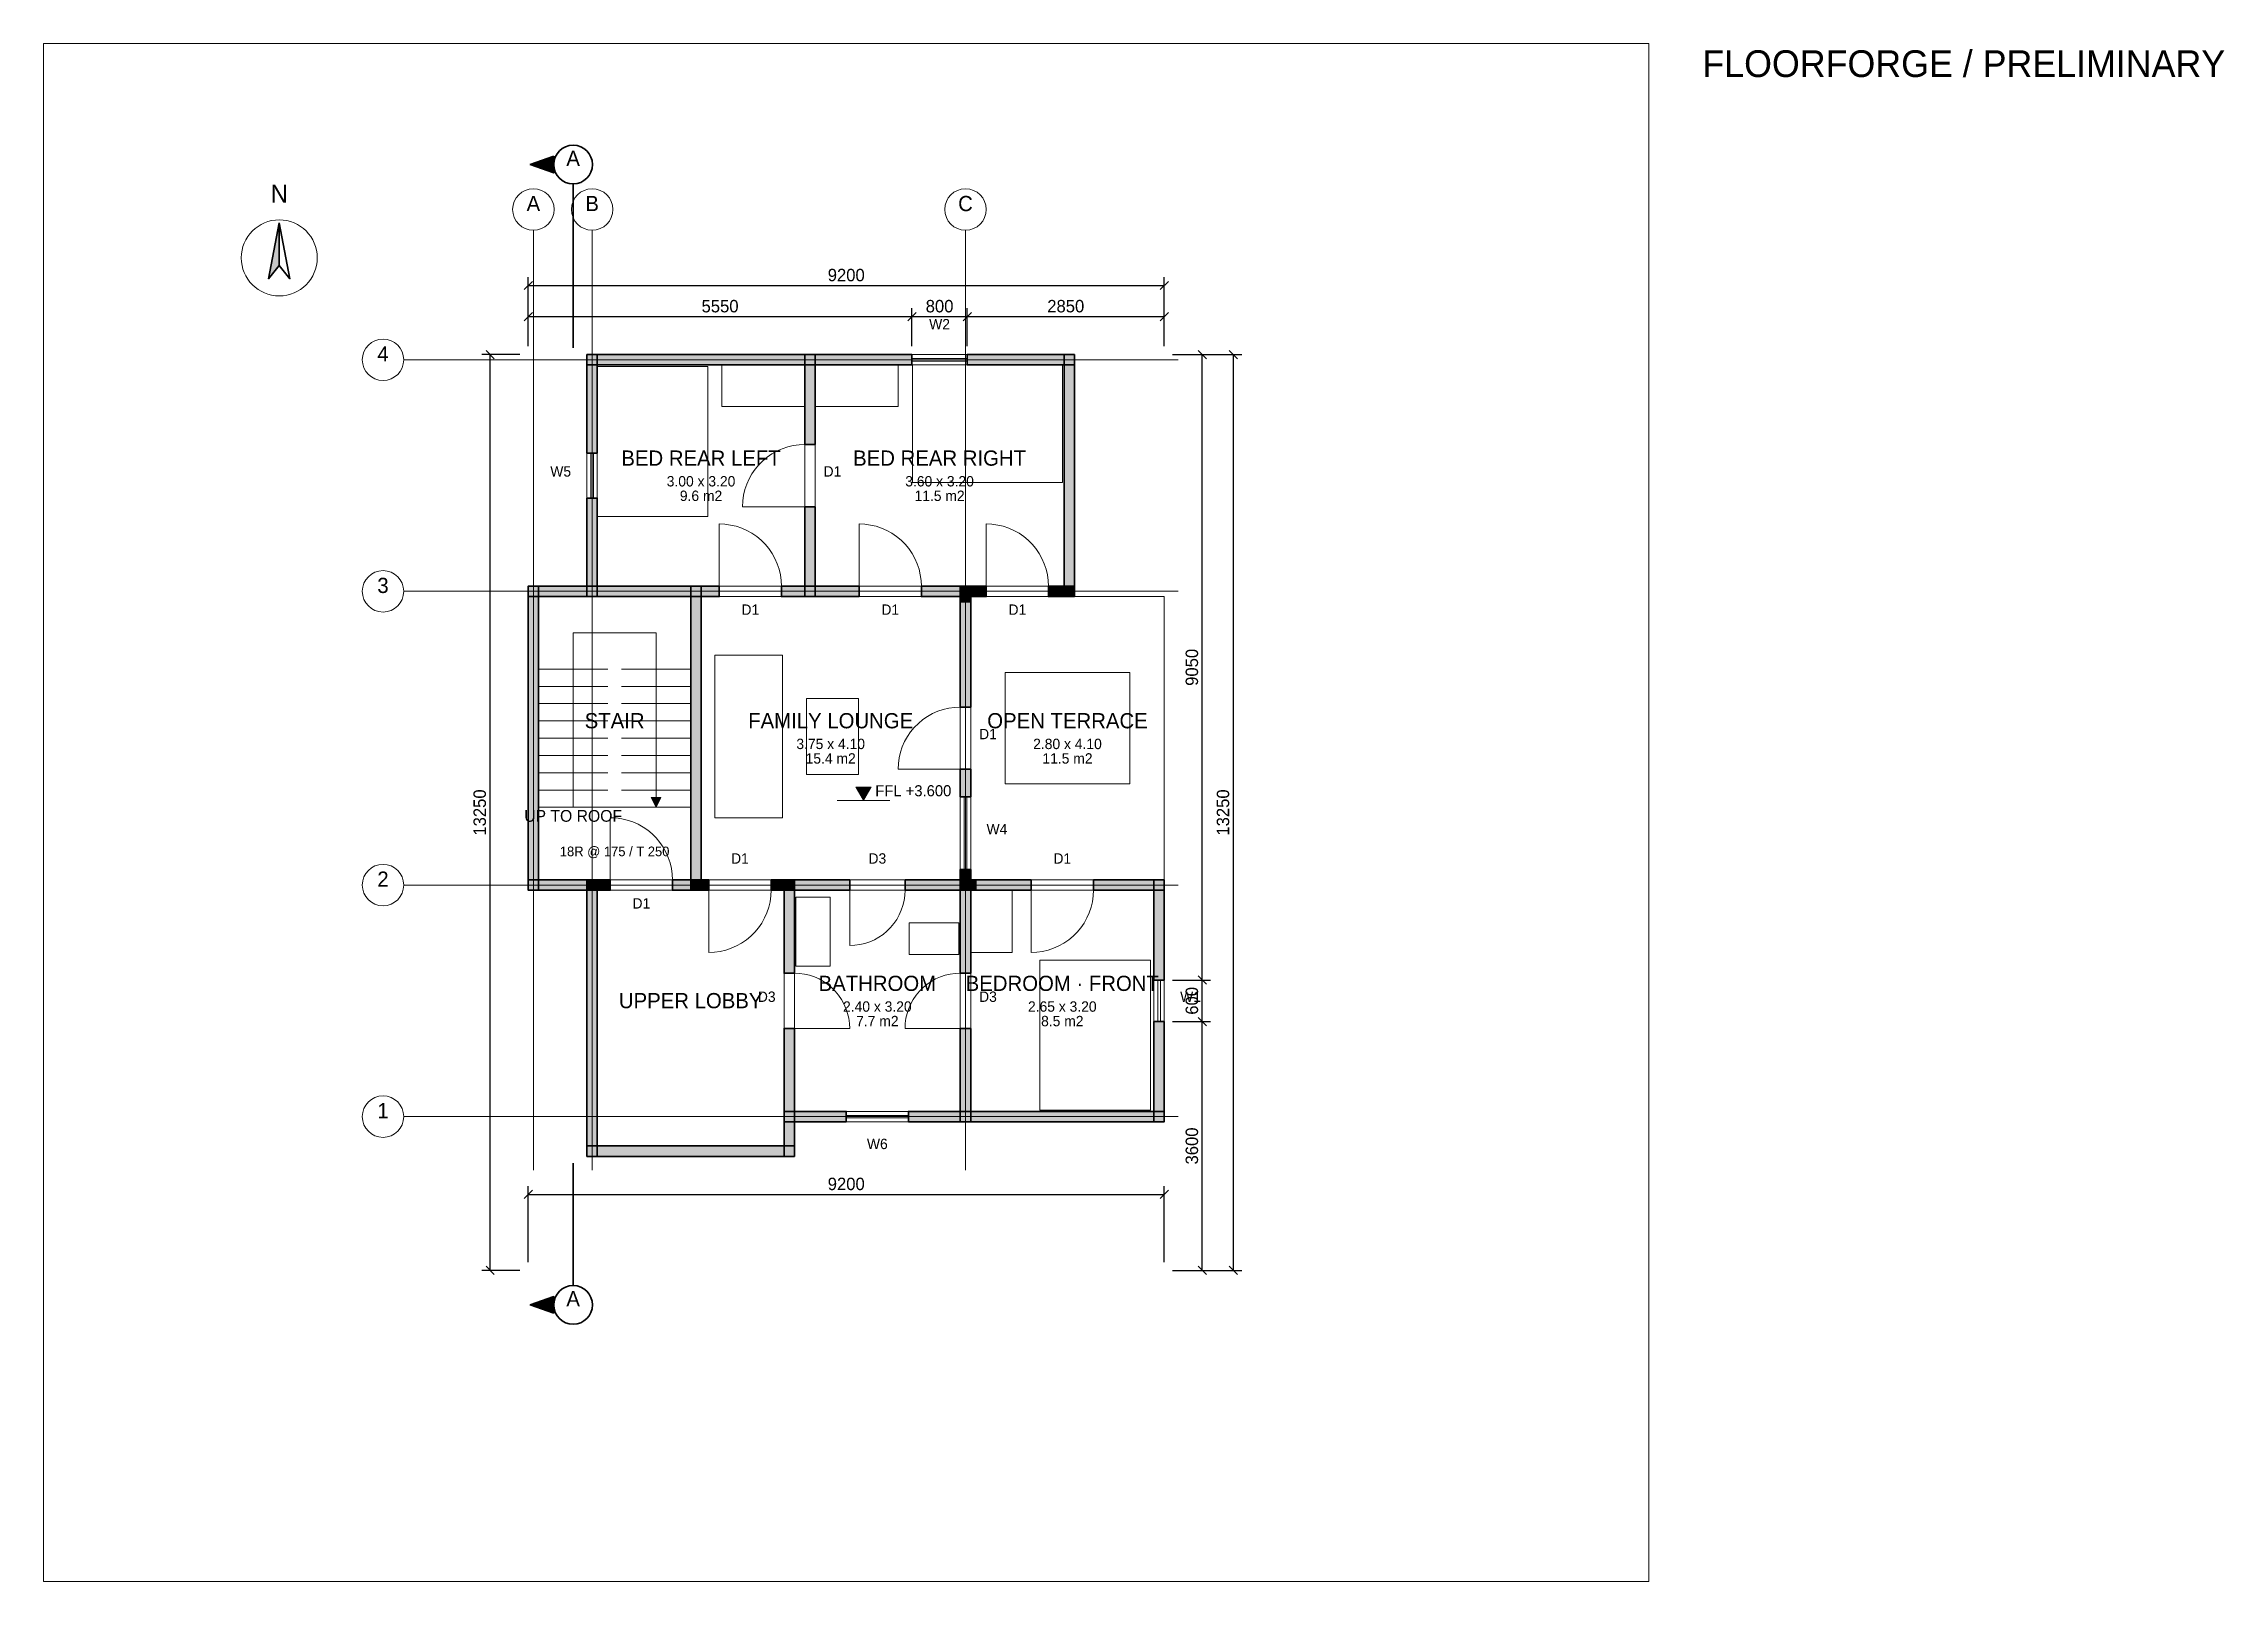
# Paper-space layout 'FLOOR-1' of a CAD drawing. Header units: millimetres. Extents: x 20 to 346, y 30 to 260.
# The model-space entities are those that its viewports show. They can reach past a viewport. Long polylines and large blocks are cut down to what shows.
import ezdxf
from ezdxf.enums import TextEntityAlignment as Align

# ---------------------------------------------------------------- set-up
doc = ezdxf.new("R2010")
doc.units = ezdxf.units.MM
for name, color, linetype, lineweight in [('A-ANNO', 7, 'Continuous', 18), ('A-DIMS', 7, 'Continuous', 13), ('A-DOOR', 3, 'Continuous', 18), ('A-FLOR', 8, 'Continuous', 13), ('A-FURN', 8, 'Continuous', 13), ('A-GRID', 8, 'Continuous', 13), ('A-LEVL', 7, 'Continuous', 13), ('A-SECT', 1, 'Continuous', 35), ('A-STAIR', 7, 'Continuous', 18), ('A-TAGS', 1, 'Continuous', 13), ('A-WALL', 7, 'Continuous', 35), ('A-WIND', 4, 'Continuous', 18)]:
    doc.layers.add(name, color=color, linetype=linetype, lineweight=lineweight)
doc.dimstyles.new('FF-ARCH', dxfattribs={"dimtxt": 180, "dimasz": 90, "dimexe": 120, "dimexo": 120, "dimgap": 60, "dimtad": 1, "dimdec": 0, "dimtsz": 60, "dimcen": 2.5, "dimazin": 3, "dimtfac": 1, "dimtmove": 0, "dimatfit": 3})

msp = doc.modelspace()

# ---------------------------------------------------------------- hatches: boundary and pattern name
at = {"layer": 'A-LEVL'}
msp.add_hatch(color=7, dxfattribs=at).paths.add_polyline_path([(25940, 6990), (26160, 6990), (26050, 6800)])
at = {"layer": 'A-SECT'}
for points in [[(21570, 16120), (21230, 16000), (21570, 15880)], [(21570, -620), (21230, -500), (21570, -380)]]:
    msp.add_hatch(color=7, dxfattribs=at).paths.add_polyline_path(points)
at = {"layer": 'A-STAIR'}
msp.add_hatch(color=7, dxfattribs=at).paths.add_polyline_path([(22980, 6840), (23120, 6840), (23050, 6700)])
at = {"layer": 'A-WALL'}
for points in [[(17600, 15156), (17446, 14347.5), (17600, 14540)], [(22050, 13250), (22200, 13250), (22200, 11825), (22050, 11825), (22050, 13175), (22050, 13250)], [(25275, 13250), (25350, 13250), (25350, 13100), (22125, 13100), (22050, 13100), (22050, 13250), (25275, 13250)], [(25200, 13250), (25350, 13250), (25350, 11950), (25200, 11950), (25200, 13175), (25200, 13250)], [(25275, 13100), (25200, 13100), (25200, 13250), (26750, 13250), (26750, 13100), (25275, 13100)], [(29100, 13250), (29100, 13100), (27550, 13100), (27550, 13250), (29025, 13250), (29100, 13250)], [(28950, 13175), (28950, 13250), (29100, 13250), (29100, 9825), (29100, 9750), (28950, 9750), (28950, 13175)], [(22200, 9825), (22200, 9750), (22050, 9750), (22050, 11175), (22200, 11175), (22200, 9825)], [(25350, 9825), (25350, 9750), (25200, 9750), (25200, 11050), (25350, 11050), (25350, 9825)], [(21200, 9825), (21200, 9900), (21350, 9900), (21350, 5575), (21350, 5500), (21200, 5500), (21200, 9825)], [(22125, 9900), (22200, 9900), (22200, 9750), (21275, 9750), (21200, 9750), (21200, 9900), (22125, 9900)], [(23625, 9900), (23700, 9900), (23700, 9750), (22125, 9750), (22050, 9750), (22050, 9900), (23625, 9900)], [(23550, 9825), (23550, 9900), (23700, 9900), (23700, 5575), (23700, 5500), (23550, 5500), (23550, 9825)], [(23625, 9750), (23550, 9750), (23550, 9900), (23963, 9900), (23963, 9750), (23625, 9750)], [(25350, 9900), (25350, 9750), (24863, 9750), (24863, 9900), (25275, 9900), (25350, 9900)], [(25275, 9750), (25200, 9750), (25200, 9900), (25987, 9900), (25987, 9750), (25275, 9750)], [(27600, 9900), (27600, 9750), (26887, 9750), (26887, 9900), (27525, 9900), (27600, 9900)], [(27450, 9825), (27450, 9900), (27600, 9900), (27600, 9750), (27600, 9675), (27450, 9675), (27450, 9825)], [(27600, 9900), (27675, 9900), (27675, 9750), (27525, 9750), (27450, 9750), (27450, 9900), (27600, 9900)], [(27600, 9825), (27600, 8150), (27450, 8150), (27450, 9750), (27450, 9825), (27600, 9825)], [(27600, 9750), (27525, 9750), (27525, 9900), (27825, 9900), (27825, 9750), (27600, 9750)], [(29100, 9900), (29100, 9750), (28725, 9750), (28725, 9900), (29025, 9900), (29100, 9900)], [(27600, 6850), (27450, 6850), (27450, 7250), (27600, 7250), (27600, 6850)], [(27600, 5575), (27450, 5575), (27450, 5800), (27600, 5800), (27600, 5650), (27600, 5575)], [(27450, 5650), (27450, 5725), (27600, 5725), (27600, 5575), (27600, 5500), (27450, 5500), (27450, 5650)], [(22125, 5650), (22200, 5650), (22200, 5500), (21275, 5500), (21200, 5500), (21200, 5650), (22125, 5650)], [(22050, 5575), (22050, 5650), (22200, 5650), (22200, 1725), (22200, 1650), (22050, 1650), (22050, 5575)], [(22125, 5500), (22050, 5500), (22050, 5650), (22387, 5650), (22387, 5500), (22125, 5500)], [(23700, 5650), (23700, 5500), (23287, 5500), (23287, 5650), (23625, 5650), (23700, 5650)], [(23625, 5500), (23550, 5500), (23550, 5650), (23813, 5650), (23813, 5500), (23625, 5500)], [(25050, 5650), (25050, 5500), (24713, 5500), (24713, 5650), (24975, 5650), (25050, 5650)], [(24900, 5650), (25050, 5650), (25050, 4300), (24900, 4300), (24900, 5575), (24900, 5650)], [(24975, 5500), (24900, 5500), (24900, 5650), (25850, 5650), (25850, 5500), (24975, 5500)], [(27600, 5650), (27600, 5500), (26650, 5500), (26650, 5650), (27525, 5650), (27600, 5650)], [(27450, 5650), (27600, 5650), (27600, 4300), (27450, 4300), (27450, 5575), (27450, 5650)], [(27600, 5650), (27675, 5650), (27675, 5500), (27525, 5500), (27450, 5500), (27450, 5650), (27600, 5650)], [(27600, 5500), (27525, 5500), (27525, 5650), (28475, 5650), (28475, 5500), (27600, 5500)], [(30400, 5650), (30400, 5500), (29375, 5500), (29375, 5650), (30325, 5650), (30400, 5650)], [(30250, 5650), (30400, 5650), (30400, 4200), (30250, 4200), (30250, 5575), (30250, 5650)], [(25050, 2225), (25050, 2150), (24900, 2150), (24900, 3500), (25050, 3500), (25050, 2225)], [(27600, 2225), (27600, 2150), (27450, 2150), (27450, 3500), (27600, 3500), (27600, 2225)], [(30400, 2225), (30400, 2150), (30250, 2150), (30250, 3600), (30400, 3600), (30400, 2225)], [(24900, 2225), (24900, 2300), (25050, 2300), (25050, 1725), (25050, 1650), (24900, 1650), (24900, 2225)], [(24975, 2150), (24900, 2150), (24900, 2300), (25800, 2300), (25800, 2150), (24975, 2150)], [(27600, 2300), (27600, 2150), (26700, 2150), (26700, 2300), (27525, 2300), (27600, 2300)], [(30325, 2300), (30400, 2300), (30400, 2150), (27525, 2150), (27450, 2150), (27450, 2300), (30325, 2300)], [(24975, 1800), (25050, 1800), (25050, 1650), (22125, 1650), (22050, 1650), (22050, 1800), (24975, 1800)]]:
    msp.add_hatch(color=7, dxfattribs=at).paths.add_polyline_path(points)

# ---------------------------------------------------------------- linework, layer by layer
at = {"layer": 'A-ANNO'}
msp.add_circle((17600, 14650), 550, dxfattribs=at)
at = {"layer": 'A-DOOR'}
for p, q in [((25200, 11050), (24300, 11050)), ((23963, 9900), (23963, 10800)), ((25987, 9900), (25987, 10800)), ((27825, 9900), (27825, 10800)), ((27450, 7250), (26550, 7250)), ((22387, 5650), (22387, 6550)), ((23813, 5500), (23813, 4600)), ((25850, 5500), (25850, 4700)), ((28475, 5500), (28475, 4600)), ((25050, 3500), (25850, 3500)), ((27450, 3500), (26650, 3500))]:
    msp.add_line(p, q, dxfattribs=at)
for points in [[(25200, 11950), (25117, 11946.2), (25034.6, 11934.7), (24953.7, 11915.6), (24874.9, 11889.2), (24798.8, 11855.6), (24726.2, 11815.2), (24657.6, 11768.2), (24593.7, 11715.1), (24534.9, 11656.3), (24481.8, 11592.4), (24434.8, 11523.8), (24394.4, 11451.2), (24360.8, 11375.1), (24334.4, 11296.3), (24315.3, 11215.4), (24303.8, 11133), (24300, 11050)], [(24863, 9900), (24859.2, 9983), (24847.7, 10065.4), (24828.6, 10146.3), (24802.2, 10225.1), (24768.6, 10301.2), (24728.2, 10373.8), (24681.2, 10442.4), (24628.1, 10506.3), (24569.3, 10565.1), (24505.4, 10618.2), (24436.8, 10665.2), (24364.2, 10705.6), (24288.1, 10739.2), (24209.3, 10765.6), (24128.4, 10784.7), (24046, 10796.2), (23963, 10800)], [(26887, 9900), (26883.2, 9983), (26871.7, 10065.4), (26852.6, 10146.3), (26826.2, 10225.1), (26792.6, 10301.2), (26752.2, 10373.8), (26705.2, 10442.4), (26652.1, 10506.3), (26593.3, 10565.1), (26529.4, 10618.2), (26460.8, 10665.2), (26388.2, 10705.6), (26312.1, 10739.2), (26233.3, 10765.6), (26152.4, 10784.7), (26070, 10796.2), (25987, 10800)], [(28725, 9900), (28721.2, 9983), (28709.7, 10065.4), (28690.6, 10146.3), (28664.2, 10225.1), (28630.6, 10301.2), (28590.2, 10373.8), (28543.2, 10442.4), (28490.1, 10506.3), (28431.3, 10565.1), (28367.4, 10618.2), (28298.8, 10665.2), (28226.2, 10705.6), (28150.1, 10739.2), (28071.3, 10765.6), (27990.4, 10784.7), (27908, 10796.2), (27825, 10800)], [(27450, 8150), (27367, 8146.2), (27284.6, 8134.7), (27203.7, 8115.6), (27124.9, 8089.2), (27048.8, 8055.6), (26976.2, 8015.2), (26907.6, 7968.2), (26843.7, 7915.1), (26784.9, 7856.3), (26731.8, 7792.4), (26684.8, 7723.8), (26644.4, 7651.2), (26610.8, 7575.1), (26584.4, 7496.3), (26565.3, 7415.4), (26553.8, 7333), (26550, 7250)], [(23287, 5650), (23283.2, 5733), (23271.7, 5815.4), (23252.6, 5896.3), (23226.2, 5975.1), (23192.6, 6051.2), (23152.2, 6123.8), (23105.2, 6192.4), (23052.1, 6256.3), (22993.3, 6315.1), (22929.4, 6368.2), (22860.8, 6415.2), (22788.2, 6455.6), (22712.1, 6489.2), (22633.3, 6515.6), (22552.4, 6534.7), (22470, 6546.2), (22387, 6550)], [(24713, 5500), (24709.2, 5417), (24697.7, 5334.6), (24678.6, 5253.7), (24652.2, 5174.9), (24618.6, 5098.8), (24578.2, 5026.2), (24531.2, 4957.6), (24478.1, 4893.7), (24419.3, 4834.9), (24355.4, 4781.8), (24286.8, 4734.8), (24214.2, 4694.4), (24138.1, 4660.8), (24059.3, 4634.4), (23978.4, 4615.3), (23896, 4603.8), (23813, 4600)], [(26650, 5500), (26646.6, 5426.2), (26636.4, 5353), (26619.5, 5281.1), (26596, 5211), (26566.1, 5143.4), (26530.2, 5078.9), (26488.4, 5017.9), (26441.2, 4961), (26389, 4908.8), (26332.1, 4861.6), (26271.1, 4819.8), (26206.6, 4783.9), (26139, 4754), (26068.9, 4730.5), (25997, 4713.6), (25923.8, 4703.4), (25850, 4700)], [(29375, 5500), (29371.2, 5417), (29359.7, 5334.6), (29340.6, 5253.7), (29314.2, 5174.9), (29280.6, 5098.8), (29240.2, 5026.2), (29193.2, 4957.6), (29140.1, 4893.7), (29081.3, 4834.9), (29017.4, 4781.8), (28948.8, 4734.8), (28876.2, 4694.4), (28800.1, 4660.8), (28721.3, 4634.4), (28640.4, 4615.3), (28558, 4603.8), (28475, 4600)], [(25050, 4300), (25123.8, 4296.6), (25197, 4286.4), (25268.9, 4269.5), (25339, 4246), (25406.6, 4216.1), (25471.1, 4180.2), (25532.1, 4138.4), (25589, 4091.2), (25641.2, 4039), (25688.4, 3982.1), (25730.2, 3921.1), (25766.1, 3856.6), (25796, 3789), (25819.5, 3718.9), (25836.4, 3647), (25846.6, 3573.8), (25850, 3500)], [(27450, 4300), (27376.2, 4296.6), (27303, 4286.4), (27231.1, 4269.5), (27161, 4246), (27093.4, 4216.1), (27028.9, 4180.2), (26967.9, 4138.4), (26911, 4091.2), (26858.8, 4039), (26811.6, 3982.1), (26769.8, 3921.1), (26733.9, 3856.6), (26704, 3789), (26680.5, 3718.9), (26663.6, 3647), (26653.4, 3573.8), (26650, 3500)]]:
    msp.add_lwpolyline(points, dxfattribs=at)
at = {"layer": 'A-FLOR'}
for points in [[(22050, 1650), (22050, 1800), (22050, 5500), (21350, 5500), (21275, 5500), (21200, 5500), (21200, 5650), (21200, 9750), (21200, 9825), (21200, 9900), (21350, 9900), (22050, 9900), (22050, 13100), (22050, 13175), (22050, 13250), (22200, 13250), (25200, 13250), (25275, 13250), (25350, 13250), (28950, 13250), (29025, 13250), (29100, 13250), (29100, 13100), (29100, 9900), (29100, 9825), (29100, 9750), (30400, 9750), (30400, 5650), (30400, 5500), (30400, 2300), (30400, 2225), (30400, 2150), (30250, 2150), (27600, 2150), (27525, 2150), (27450, 2150), (25050, 2150), (25050, 1800), (25050, 1725), (25050, 1650), (24900, 1650), (22200, 1650), (22125, 1650), (22050, 1650)], [(22200, 9900), (25200, 9900), (25200, 13100), (22200, 13100)], [(25350, 9900), (28950, 9900), (28950, 13100), (25350, 13100)], [(21350, 5650), (23550, 5650), (23550, 9750), (21350, 9750)], [(23550, 9750), (21350, 9750), (21350, 6700), (23550, 6700), (23550, 9750)], [(23700, 5650), (27450, 5650), (27450, 9750), (23700, 9750)], [(27600, 5650), (30400, 5650), (30400, 9750), (27600, 9750)], [(22200, 1800), (24900, 1800), (24900, 5500), (22200, 5500)], [(25050, 2300), (27450, 2300), (27450, 5500), (25050, 5500)], [(27600, 2300), (30250, 2300), (30250, 5500), (27600, 5500)]]:
    msp.add_lwpolyline(points, close=True, dxfattribs=at)
msp.add_lwpolyline([(30400, 5650.1), (30400, 9750), (29100.1, 9750)], dxfattribs=at)
at = {"layer": 'A-FURN'}
for points in [[(23800, 10910), (23800, 13080), (22200, 13080), (22200, 10910)], [(25200, 12500), (25200, 13100), (24000, 13100), (24000, 12500)], [(26550, 12500), (26550, 13100), (25350, 13100), (25350, 12500)], [(28930, 11400), (28930, 13100), (26760, 13100), (26760, 11400)], [(24880, 6550), (24880, 8900), (23900, 8900), (23900, 6550)], [(29900, 7040), (29900, 8650), (28100, 8650), (28100, 7040)], [(25975, 7175), (25975, 8275), (25225, 8275), (25225, 7175)], [(25570, 4400), (25570, 5400), (25070, 5400), (25070, 4400)], [(28200, 4600), (28200, 5500), (27600, 5500), (27600, 4600)], [(27430, 4570), (27430, 5030), (26710, 5030), (26710, 4570)], [(30200, 2320), (30200, 4490), (28600, 4490), (28600, 2320)]]:
    msp.add_lwpolyline(points, close=True, dxfattribs=at)
at = {"layer": 'A-GRID'}
for p, q in [((21275, 1450), (21275, 15050)), ((22125, 1450), (22125, 15050)), ((27525, 1450), (27525, 15050)), ((19400, 13175), (30600, 13175)), ((19400, 9825), (30600, 9825)), ((19400, 5575), (30600, 5575)), ((19400, 2225), (30600, 2225))]:
    msp.add_line(p, q, dxfattribs=at)
for centre in [(21275, 15350), (22125, 15350), (27525, 15350), (19100, 13175), (19100, 9825), (19100, 5575), (19100, 2225)]:
    msp.add_circle(centre, 300, dxfattribs=at)
at = {"layer": 'A-LEVL'}
msp.add_line((25670, 6800), (26430, 6800), dxfattribs=at)
msp.add_lwpolyline([(25940, 6990), (26160, 6990), (26050, 6800)], close=True, dxfattribs=at)
at = {"layer": 'A-SECT'}
for p, q in [((21850, 15420), (21850, 15720)), ((21850, 13350), (21850, 15420)), ((21850, 1550), (21850, 80)), ((21850, 80), (21850, -220))]:
    msp.add_line(p, q, dxfattribs=at)
for points in [[(21570, 16120), (21230, 16000), (21570, 15880)], [(21570, -620), (21230, -500), (21570, -380)]]:
    msp.add_lwpolyline(points, close=True, dxfattribs=at)
for centre in [(21850, 16000), (21850, -500)]:
    msp.add_circle(centre, 280, dxfattribs=at)
at = {"layer": 'A-STAIR'}
for p, q in [((21350, 8700), (22350, 8700)), ((22550, 8700), (23550, 8700)), ((21350, 8450), (22350, 8450)), ((22550, 8450), (23550, 8450)), ((21350, 8200), (22350, 8200)), ((21350, 7950), (22350, 7950)), ((22550, 8200), (23550, 8200)), ((22550, 7950), (23550, 7950)), ((21350, 7700), (22350, 7700)), ((22550, 7700), (23550, 7700)), ((21350, 7450), (22350, 7450)), ((22550, 7450), (23550, 7450)), ((21350, 7200), (22350, 7200)), ((21350, 6950), (22350, 6950)), ((22550, 7200), (23550, 7200)), ((22550, 6950), (23550, 6950)), ((21350, 6700), (22350, 6700)), ((22550, 6700), (23550, 6700))]:
    msp.add_line(p, q, dxfattribs=at)
msp.add_lwpolyline([(21850, 6700), (21850, 9225), (23050, 9225), (23050, 6700)], dxfattribs=at)
msp.add_lwpolyline([(22980, 6840), (23120, 6840), (23050, 6700)], close=True, dxfattribs=at)
at = {"layer": 'A-WALL'}
for points in [[(17600, 15156), (17446, 14347.5), (17600, 14540)], [(17600, 15156), (17754, 14347.5), (17600, 14540)], [(22050, 13250), (22200, 13250), (22200, 11825), (22050, 11825), (22050, 13175), (22050, 13250)], [(25275, 13250), (25350, 13250), (25350, 13100), (22125, 13100), (22050, 13100), (22050, 13250), (25275, 13250)], [(25200, 13250), (25350, 13250), (25350, 11950), (25200, 11950), (25200, 13175), (25200, 13250)], [(25275, 13100), (25200, 13100), (25200, 13250), (26750, 13250), (26750, 13100), (25275, 13100)], [(29100, 13250), (29100, 13100), (27550, 13100), (27550, 13250), (29025, 13250), (29100, 13250)], [(28950, 13175), (28950, 13250), (29100, 13250), (29100, 9825), (29100, 9750), (28950, 9750), (28950, 13175)], [(22200, 9825), (22200, 9750), (22050, 9750), (22050, 11175), (22200, 11175), (22200, 9825)], [(25350, 9825), (25350, 9750), (25200, 9750), (25200, 11050), (25350, 11050), (25350, 9825)], [(21200, 9825), (21200, 9900), (21350, 9900), (21350, 5575), (21350, 5500), (21200, 5500), (21200, 9825)], [(22125, 9900), (22200, 9900), (22200, 9750), (21275, 9750), (21200, 9750), (21200, 9900), (22125, 9900)], [(23625, 9900), (23700, 9900), (23700, 9750), (22125, 9750), (22050, 9750), (22050, 9900), (23625, 9900)], [(23550, 9825), (23550, 9900), (23700, 9900), (23700, 5575), (23700, 5500), (23550, 5500), (23550, 9825)], [(23625, 9750), (23550, 9750), (23550, 9900), (23963, 9900), (23963, 9750), (23625, 9750)], [(25350, 9900), (25350, 9750), (24863, 9750), (24863, 9900), (25275, 9900), (25350, 9900)], [(25275, 9750), (25200, 9750), (25200, 9900), (25987, 9900), (25987, 9750), (25275, 9750)], [(27600, 9900), (27600, 9750), (26887, 9750), (26887, 9900), (27525, 9900), (27600, 9900)], [(27450, 9825), (27450, 9900), (27600, 9900), (27600, 9750), (27600, 9675), (27450, 9675), (27450, 9825)], [(27600, 9900), (27675, 9900), (27675, 9750), (27525, 9750), (27450, 9750), (27450, 9900), (27600, 9900)], [(27600, 9825), (27600, 8150), (27450, 8150), (27450, 9750), (27450, 9825), (27600, 9825)], [(27600, 9750), (27525, 9750), (27525, 9900), (27825, 9900), (27825, 9750), (27600, 9750)], [(29100, 9900), (29100, 9750), (28725, 9750), (28725, 9900), (29025, 9900), (29100, 9900)], [(27600, 6850), (27450, 6850), (27450, 7250), (27600, 7250), (27600, 6850)], [(27600, 5575), (27450, 5575), (27450, 5800), (27600, 5800), (27600, 5650), (27600, 5575)], [(27450, 5650), (27450, 5725), (27600, 5725), (27600, 5575), (27600, 5500), (27450, 5500), (27450, 5650)], [(22125, 5650), (22200, 5650), (22200, 5500), (21275, 5500), (21200, 5500), (21200, 5650), (22125, 5650)], [(22050, 5575), (22050, 5650), (22200, 5650), (22200, 1725), (22200, 1650), (22050, 1650), (22050, 5575)], [(22125, 5500), (22050, 5500), (22050, 5650), (22387, 5650), (22387, 5500), (22125, 5500)], [(23700, 5650), (23700, 5500), (23287, 5500), (23287, 5650), (23625, 5650), (23700, 5650)], [(23625, 5500), (23550, 5500), (23550, 5650), (23813, 5650), (23813, 5500), (23625, 5500)], [(25050, 5650), (25050, 5500), (24713, 5500), (24713, 5650), (24975, 5650), (25050, 5650)], [(24900, 5650), (25050, 5650), (25050, 4300), (24900, 4300), (24900, 5575), (24900, 5650)], [(24975, 5500), (24900, 5500), (24900, 5650), (25850, 5650), (25850, 5500), (24975, 5500)], [(27600, 5650), (27600, 5500), (26650, 5500), (26650, 5650), (27525, 5650), (27600, 5650)], [(27450, 5650), (27600, 5650), (27600, 4300), (27450, 4300), (27450, 5575), (27450, 5650)], [(27600, 5650), (27675, 5650), (27675, 5500), (27525, 5500), (27450, 5500), (27450, 5650), (27600, 5650)], [(27600, 5500), (27525, 5500), (27525, 5650), (28475, 5650), (28475, 5500), (27600, 5500)], [(30400, 5650), (30400, 5500), (29375, 5500), (29375, 5650), (30325, 5650), (30400, 5650)], [(30250, 5650), (30400, 5650), (30400, 4200), (30250, 4200), (30250, 5575), (30250, 5650)], [(25050, 2225), (25050, 2150), (24900, 2150), (24900, 3500), (25050, 3500), (25050, 2225)], [(27600, 2225), (27600, 2150), (27450, 2150), (27450, 3500), (27600, 3500), (27600, 2225)], [(30400, 2225), (30400, 2150), (30250, 2150), (30250, 3600), (30400, 3600), (30400, 2225)], [(24900, 2225), (24900, 2300), (25050, 2300), (25050, 1725), (25050, 1650), (24900, 1650), (24900, 2225)], [(24975, 2150), (24900, 2150), (24900, 2300), (25800, 2300), (25800, 2150), (24975, 2150)], [(27600, 2300), (27600, 2150), (26700, 2150), (26700, 2300), (27525, 2300), (27600, 2300)], [(30325, 2300), (30400, 2300), (30400, 2150), (27525, 2150), (27450, 2150), (27450, 2300), (30325, 2300)], [(24975, 1800), (25050, 1800), (25050, 1650), (22125, 1650), (22050, 1650), (22050, 1800), (24975, 1800)]]:
    msp.add_lwpolyline(points, close=True, dxfattribs=at)
at = {"layer": 'A-WIND'}
for p, q in [((26750, 13250), (27550, 13250)), ((26750, 13250), (26750, 13100)), ((27550, 13250), (27550, 13100)), ((26750, 13193), (27550, 13193)), ((26750, 13157), (27550, 13157)), ((26750, 13100), (27550, 13100)), ((22050, 11175), (22050, 11825)), ((22050, 11825), (22200, 11825)), ((22107, 11175), (22107, 11825)), ((22143, 11175), (22143, 11825)), ((22200, 11175), (22200, 11825)), ((22050, 11175), (22200, 11175)), ((27450, 5800), (27450, 6850)), ((27600, 6850), (27450, 6850)), ((27507, 5800), (27507, 6850)), ((27543, 5800), (27543, 6850)), ((27600, 5800), (27600, 6850)), ((27600, 5800), (27450, 5800)), ((30250, 3600), (30250, 4200)), ((30400, 4200), (30250, 4200)), ((30307, 3600), (30307, 4200)), ((30343, 3600), (30343, 4200)), ((30400, 3600), (30400, 4200)), ((30400, 3600), (30250, 3600)), ((25800, 2300), (26700, 2300)), ((25800, 2150), (25800, 2300)), ((25800, 2243), (26700, 2243)), ((26700, 2150), (26700, 2300)), ((25800, 2207), (26700, 2207)), ((25800, 2150), (26700, 2150))]:
    msp.add_line(p, q, dxfattribs=at)

# ---------------------------------------------------------------- texts
at = {"layer": 'A-ANNO'}
for s, height, p in [('N', 260, (17600, 15370)), ('BED REAR LEFT', 220, (23700, 11577)), ('BED REAR RIGHT', 220, (27150, 11577)), ('3.00 x 3.20', 150, (23700, 11297.5)), ('3.60 x 3.20', 150, (27150, 11297.5)), ('9.6 m2', 150, (23700, 11087.5)), ('11.5 m2', 150, (27150, 11087.5)), ('STAIR', 220, (22450, 7777)), ('FAMILY LOUNGE', 220, (25575, 7777)), ('OPEN TERRACE', 220, (29000, 7777)), ('3.75 x 4.10', 150, (25575, 7497.5)), ('2.80 x 4.10', 150, (29000, 7497.5)), ('15.4 m2', 150, (25575, 7287.5)), ('11.5 m2', 150, (29000, 7287.5)), ('BATHROOM', 220, (26250, 3977)), ('BEDROOM · FRONT', 220, (28925, 3977)), ('UPPER LOBBY', 220, (23550, 3727)), ('2.40 x 3.20', 150, (26250, 3697.5)), ('2.65 x 3.20', 150, (28925, 3697.5)), ('7.7 m2', 150, (26250, 3487.5)), ('8.5 m2', 150, (28925, 3487.5))]:
    msp.add_text(s, height=height, dxfattribs=at).set_placement(p, align=Align.BOTTOM_CENTER)
at = {"layer": 'A-GRID'}
for s, p in [('A', (21275, 15260)), ('B', (22125, 15260)), ('C', (27525, 15260)), ('4', (19100, 13085)), ('3', (19100, 9735)), ('2', (19100, 5485)), ('1', (19100, 2135))]:
    msp.add_text(s, height=220, dxfattribs=at).set_placement(p, align=Align.BOTTOM_CENTER)
at = {"layer": 'A-LEVL'}
msp.add_text('FFL +3.600', height=160, dxfattribs=at).set_placement((26220, 6860))
at = {"layer": 'A-SECT'}
for p in [(21850, 15915), (21850, -585)]:
    msp.add_text('A', height=220, dxfattribs=at).set_placement(p, align=Align.BOTTOM_CENTER)
at = {"layer": 'A-STAIR'}
for s, height, p in [('UP TO ROOF', 170, (21850, 6440)), ('18R @ 175 / T 250', 140, (22450, 5950))]:
    msp.add_text(s, height=height, dxfattribs=at).set_placement(p, align=Align.BOTTOM_CENTER)
at = {"layer": 'A-TAGS'}
for s, p in [('W2', (27150, 13570)), ('W5', (21670, 11440)), ('D1', (25600, 11440)), ('D1', (24413, 9440)), ('D1', (26437, 9440)), ('D1', (28275, 9440)), ('D1', (27850, 7640)), ('W4', (27980, 6265)), ('D1', (24263, 5840)), ('D3', (26250, 5840)), ('D1', (28925, 5840)), ('D1', (22837, 5190)), ('D3', (24650, 3840)), ('D3', (27850, 3840)), ('W1', (30780, 3840)), ('W6', (26250, 1710))]:
    msp.add_text(s, height=150, dxfattribs=at).set_placement(p, align=Align.BOTTOM_CENTER)

# ---------------------------------------------------------------- dimensions: what is measured, and where the dimension line sits
at = {"layer": 'A-DIMS'}
for base, p1, p2 in [((21200, 14250), (21200, 13250), (30400, 13250)), ((21200, 13800), (21200, 13250), (26750, 13250)), ((26750, 13800), (26750, 13250), (27550, 13250)), ((27550, 13800), (27550, 13250), (30400, 13250)), ((21200, 1100), (21200, 0), (30400, 0))]:
    msp.add_linear_dim(base=base, p1=p1, p2=p2, dimstyle='FF-ARCH', dxfattribs=at).render()
for base, p1, p2 in [((20650, 0), (21200, 0), (21200, 13250)), ((30950, 4200), (30400, 4200), (30400, 13250)), ((31400, 0), (30400, 0), (30400, 13250)), ((30950, 3600), (30400, 3600), (30400, 4200)), ((30950, 0), (30400, 0), (30400, 3600))]:
    msp.add_linear_dim(base=base, p1=p1, p2=p2, angle=90, dimstyle='FF-ARCH', dxfattribs=at).render()

psp = doc.layouts.new('FLOOR-1')

# ---------------------------------------------------------------- texts
psp.add_text('FLOORFORGE / PRELIMINARY', height=4).set_placement((268, 255))

# ---------------------------------------------------------------- viewports
at = {"layer": 'VIEWPORTS'}
psp.add_viewport(center=(140, 145), size=(240, 230), view_center_point=(25800, 6625), view_height=22250, dxfattribs=at)

doc.saveas('drawing.dxf')
